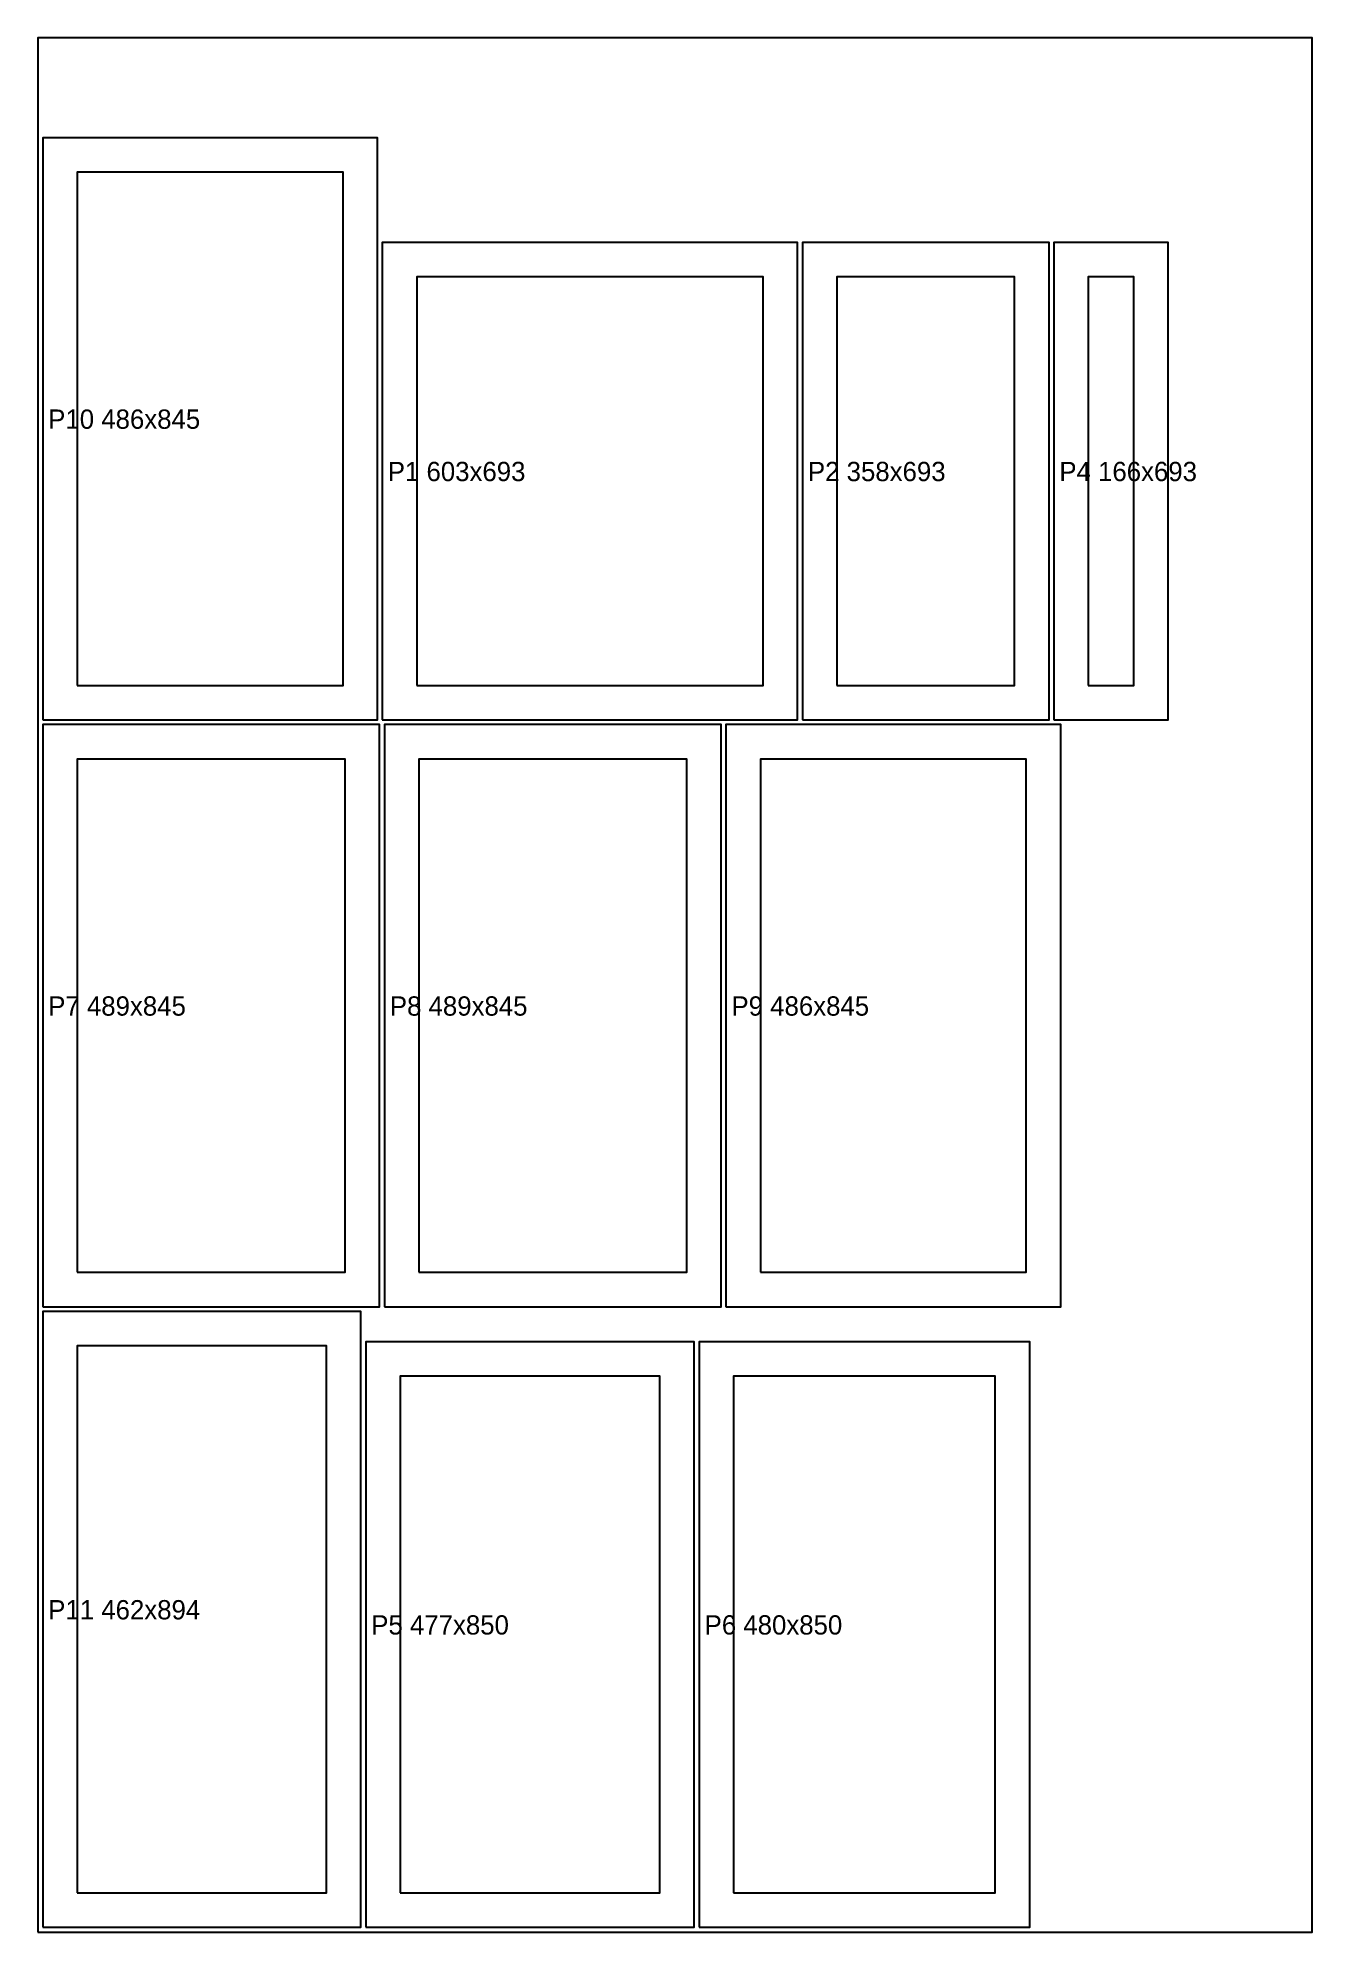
# Model space of a CAD drawing. Header units: millimetres. Extents: x 0 to 1850, y 0 to 2750.
import ezdxf

# ---------------------------------------------------------------- set-up
doc = ezdxf.new("R2010")
doc.units = ezdxf.units.MM
for name, color, linetype in [('CHAPA', 5, 'CONTINUOUS'), ('OFFSET', 6, 'CONTINUOUS'), ('PECAS', 7, 'CONTINUOUS'), ('TEXTO', 3, 'CONTINUOUS')]:
    doc.layers.add(name, color=color, linetype=linetype)

msp = doc.modelspace()

# ---------------------------------------------------------------- linework, layer by layer
at = {"layer": 'CHAPA'}
msp.add_lwpolyline([(0, 0), (1850, 0), (1850, 2750), (0, 2750)], close=True, dxfattribs=at)
at = {"layer": 'OFFSET'}
for points in [[(57, 1810), (443, 1810), (443, 2555), (57, 2555)], [(550, 1810), (1053, 1810), (1053, 2403), (550, 2403)], [(1160, 1810), (1418, 1810), (1418, 2403), (1160, 2403)], [(1525, 1810), (1591, 1810), (1591, 2403), (1525, 2403)], [(57, 958), (446, 958), (446, 1703), (57, 1703)], [(553, 958), (942, 958), (942, 1703), (553, 1703)], [(1049, 958), (1435, 958), (1435, 1703), (1049, 1703)], [(57, 57), (419, 57), (419, 851), (57, 851)], [(526, 57), (903, 57), (903, 807), (526, 807)], [(1010, 57), (1390, 57), (1390, 807), (1010, 807)]]:
    msp.add_lwpolyline(points, close=True, dxfattribs=at)
at = {"layer": 'PECAS'}
for points in [[(7, 1760), (493, 1760), (493, 2605), (7, 2605)], [(500, 1760), (1103, 1760), (1103, 2453), (500, 2453)], [(1110, 1760), (1468, 1760), (1468, 2453), (1110, 2453)], [(1475, 1760), (1641, 1760), (1641, 2453), (1475, 2453)], [(7, 908), (496, 908), (496, 1753), (7, 1753)], [(503, 908), (992, 908), (992, 1753), (503, 1753)], [(999, 908), (1485, 908), (1485, 1753), (999, 1753)], [(7, 7), (469, 7), (469, 901), (7, 901)], [(476, 7), (953, 7), (953, 857), (476, 857)], [(960, 7), (1440, 7), (1440, 857), (960, 857)]]:
    msp.add_lwpolyline(points, close=True, dxfattribs=at)

# ---------------------------------------------------------------- texts
at = {"layer": 'TEXTO'}
for s, p in [('P10 486x845', (15, 2182.5)), ('P1 603x693', (508, 2106.5)), ('P2 358x693', (1118, 2106.5)), ('P4 166x693', (1483, 2106.5)), ('P7 489x845', (15, 1330.5)), ('P8 489x845', (511, 1330.5)), ('P9 486x845', (1007, 1330.5)), ('P11 462x894', (15, 454)), ('P5 477x850', (484, 432)), ('P6 480x850', (968, 432))]:
    msp.add_text(s, height=28, dxfattribs=at).set_placement(p)

doc.saveas('drawing.dxf')
